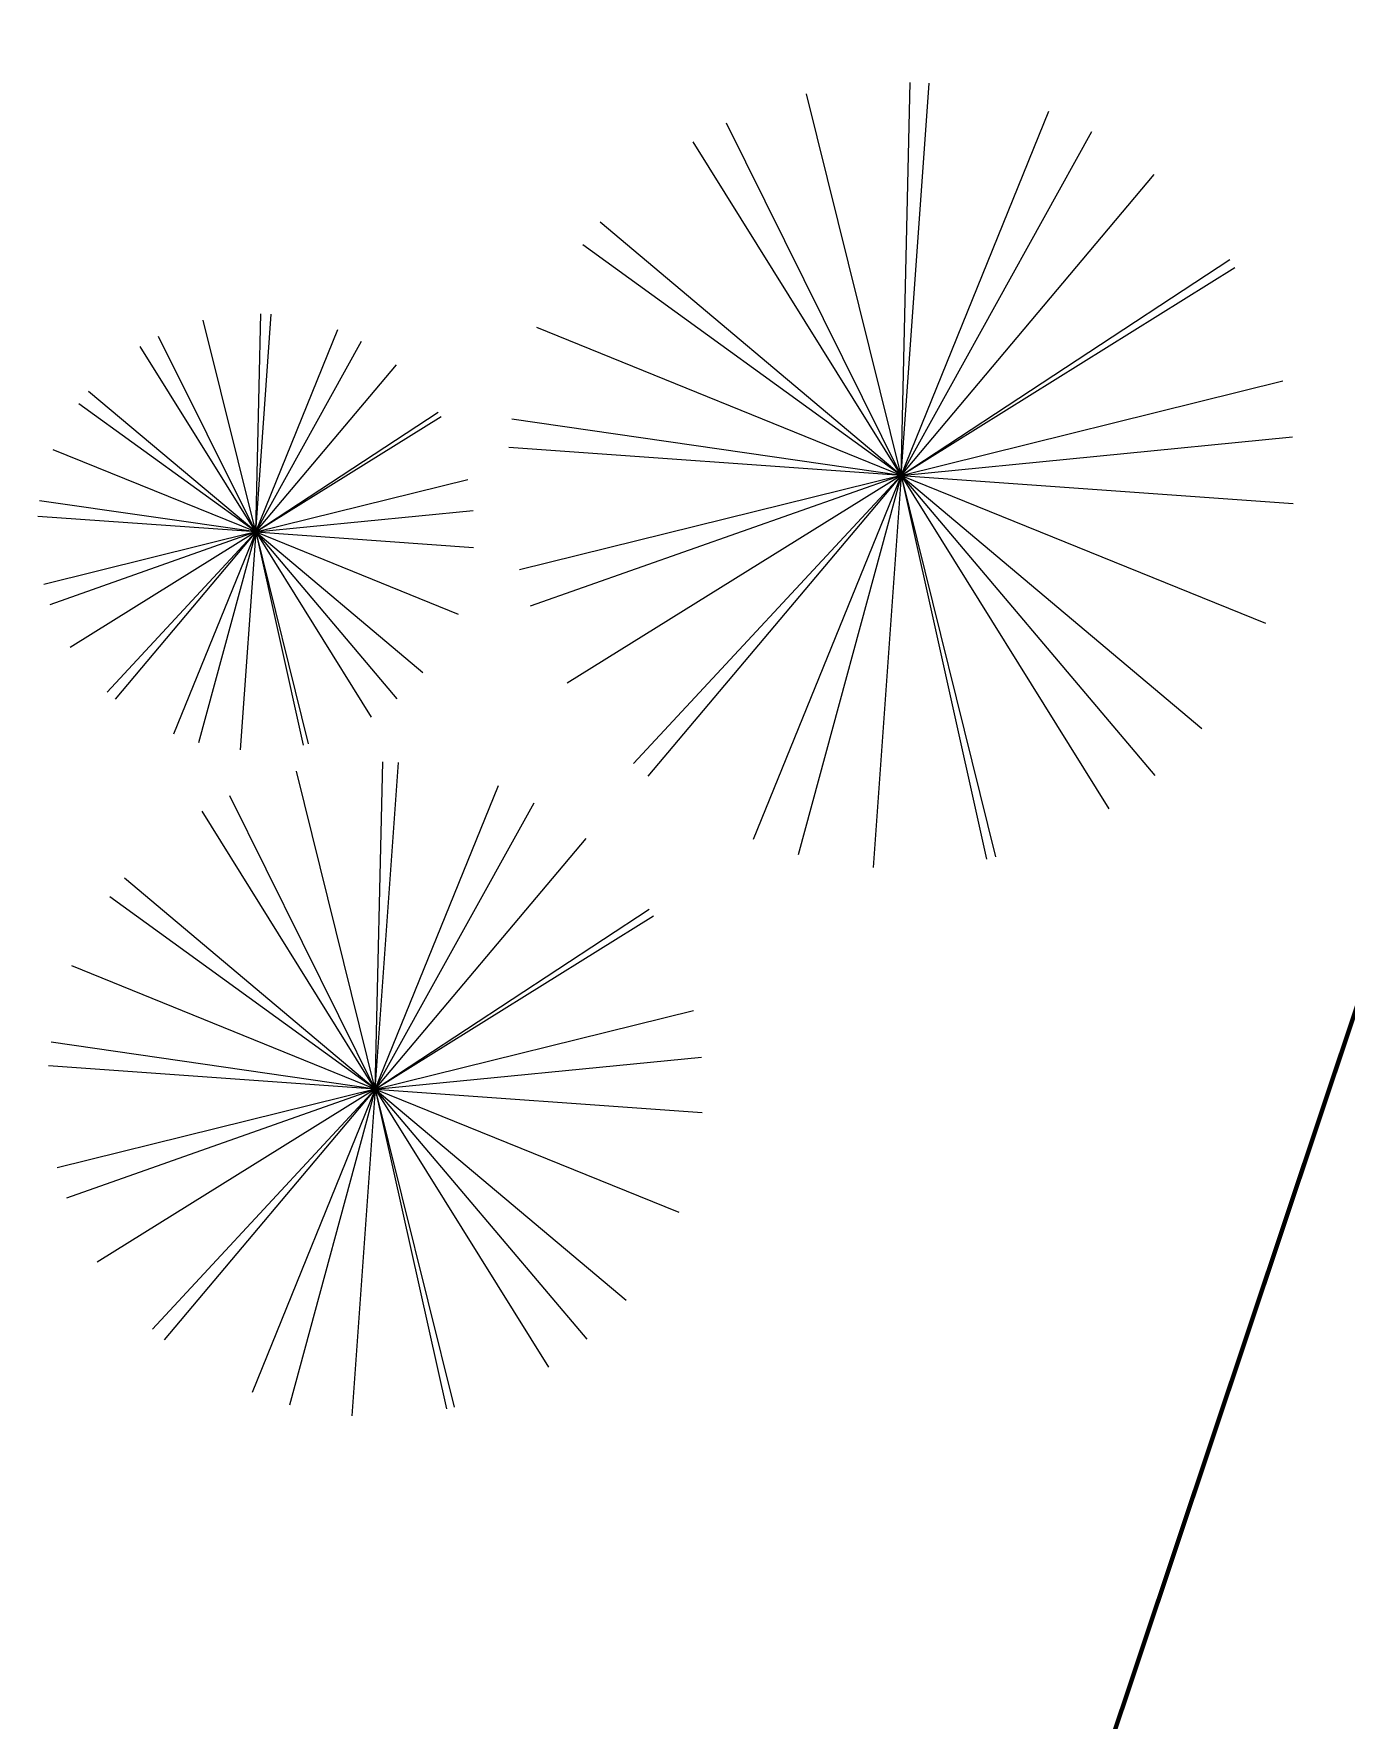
# Model space of a CAD drawing. Header units: millimetres. Extents: x 111 to 1506, y 14 to 566.
# Drawn here: x 276.546 to 278.931, y 92.615 to 95.681 of the extents above; entities that cross this region are included whole.
import ezdxf

# ---------------------------------------------------------------- set-up
doc = ezdxf.new("R2010")
doc.units = ezdxf.units.MM
doc.layers.add('fer', color=8, linetype='Continuous')
doc.layers.add('G', color=254, linetype='Continuous', lineweight=5)

msp = doc.modelspace()

# ---------------------------------------------------------------- hatches: boundary and pattern name
at = {"lineweight": 100, "ltscale": 1000}
h = msp.add_hatch(dxfattribs=at)
h.set_pattern_fill('AR-HBONE', color=256, scale=0.046, angle=-22.08523, style=0)
h.set_pattern_definition([(22.914772, (797.12783, 1599.99595), (0.097837146, 0.241122153), [0.552, -0.184]), (112.914772, (797.29731, 1600.0676), (0.097837146, 0.241122153), [0.552, -0.184])])
edge = h.paths.add_edge_path()
edge.add_line((295.08201, 132.30753), (297.74963, 131.63818))
edge.add_line((297.74963, 131.63818), (297.54448, 130.9164))
edge.add_line((297.54448, 130.9164), (248.83294, 99.17733))
edge.add_line((248.83294, 99.17733), (247.06971, 88.40748))
edge.add_line((247.06971, 88.40748), (245.10407, 88.77997))
edge.add_line((245.10407, 88.77997), (247.00179, 100.37129))
edge.add_line((247.00179, 100.37129), (294.89948, 131.58008))
edge.add_line((294.89948, 131.58008), (295.07765, 132.30862))
edge.add_line((295.07765, 132.30862), (297.72701, 131.64385))
h = msp.add_hatch(dxfattribs=at)
h.set_pattern_fill('AR-CONC', color=256, scale=0.43, angle=-112.08523, style=0)
h.set_pattern_definition([(297.91477, (797.1278, 1599.996), (-1.4096564, -2.7564624), [0.3225, -3.5475]), (242.91477, (797.1278, 1599.996), (3.2214265, -0.6632436), [0.258, -2.838]), (348.36622, (797.0104, 1599.7662), (1.81177, -3.419706), [0.274083, -3.014911]), (294.09897, (797.9247, 1599.6726), (-2.384959, -3.984811), [0.48375, -5.32125]), (344.5504, (797.726, 1599.3405), (2.370263, -5.299045), [0.411124, -4.522369]), (239.09894, (797.9247, 1599.6726), (2.370263, -5.299045), [0.387, -4.257]), (268.91477, (797.5638, 1599.355), (-2.5692728, -1.7274413), [0.3225, -3.5475]), (213.91477, (797.5638, 1599.355), (2.495976, -2.1418645), [0.258, -2.838]), (319.36622, (797.3497, 1599.211), (-0.0732965, -3.869306), [0.274083, -3.014911]), (285.41477, (797.1278, 1599.996), (1.306753, -0.5866527), [0, -2.8036, 0, -2.881, 0, -2.84875]), (255.41477, (797.1278, 1599.996), (1.1462153, -1.685858), [0, -1.6426, 0, -2.7391, 0, -1.08575]), (215.41477, (797.4884, 1600.8845), (-0.9529202, -2.0905449), [0, -1.075, 0, -3.354, 0, -4.4505]), (205.41477, (797.65, 1601.283), (-0.5439914, -2.485543), [0, -1.3975, 0, -2.2274, 0, -3.1605])])
h.paths.add_polyline_path([(282.96656, 99.61994), (277.30419, 82.67801), (247.06971, 88.40748), (248.83294, 99.17733), (266.09547, 110.42511), (278.94457, 105.28216)])
h.paths.add_polyline_path([(249.37273, 90.63883), (276.04977, 85.5868), (280.7476, 99.29017), (277.65706, 103.64108), (266.27205, 108.15307), (250.61638, 97.6919)], flags=16)
at = {"layer": 'G', "lineweight": 100, "ltscale": 1000}
h = msp.add_hatch(dxfattribs=at)
h.set_pattern_fill('AR-HBONE', color=256, scale=0.046, angle=-105.01068, style=0)
h.set_pattern_definition([(299.989322, (1759.44181, -290.11183), (0.251336119, -0.067395514), [0.552, -0.184]), (29.989322, (1759.53378, -290.2712), (0.251336119, -0.067395514), [0.552, -0.184])])
edge = h.paths.add_edge_path()
edge.add_line((245.14386, 88.77243), (288.23794, 78.57046))
edge.add_line((288.23794, 78.57046), (200.7159, 95.15598))
edge.add_line((200.7159, 95.15598), (201.10543, 97.11776))
edge.add_line((201.10543, 97.11776), (290.19297, 80.23558))

# ---------------------------------------------------------------- linework, layer by layer
at = {"lineweight": 100, "ltscale": 1000}
for points in [[(282.96656, 99.61994), (277.30419, 82.67801), (247.06971, 88.40748), (248.83294, 99.17733), (266.09547, 110.42511), (278.94457, 105.28216), (282.96656, 99.61994), (280.7476, 99.29017), (278.4237, 92.33701), (275.98639, 85.89209)], [(276.58915, 104.0643), (277.65706, 103.64108), (280.7476, 99.29017), (278.4237, 92.33701), (275.98639, 85.89209)]]:
    msp.add_lwpolyline(points, dxfattribs=at)
at = {"layer": 'fer', "color": 97}
for p, q in [((278.12242, 94.87838), (277.95059, 95.57197)), ((278.12242, 94.87838), (277.95059, 95.57197)), ((278.12242, 94.87838), (278.13883, 95.59275)), ((278.12242, 94.87838), (278.13883, 95.59275)), ((278.12242, 94.87838), (278.17333, 95.59112)), ((278.12242, 94.87838), (278.17333, 95.59112)), ((278.12242, 94.87838), (278.39108, 95.54051)), ((278.12242, 94.87838), (278.39108, 95.54051)), ((278.12242, 94.87838), (277.80497, 95.51855)), ((278.12242, 94.87838), (277.80497, 95.51855)), ((278.12242, 94.87838), (277.74467, 95.48492)), ((278.12242, 94.87838), (277.74467, 95.48492)), ((278.12242, 94.87838), (278.46894, 95.50329)), ((278.12242, 94.87838), (278.46894, 95.50329)), ((278.12242, 94.87838), (278.58254, 95.42508)), ((278.12242, 94.87838), (278.58254, 95.42508)), ((278.12242, 94.87838), (277.57572, 95.3385)), ((278.12242, 94.87838), (277.57572, 95.3385)), ((278.12242, 94.87838), (277.54383, 95.29769)), ((278.12242, 94.87838), (277.54383, 95.29769)), ((278.12242, 94.87838), (278.71966, 95.27068)), ((278.12242, 94.87838), (278.71966, 95.27068)), ((278.12242, 94.87838), (278.72896, 95.25614)), ((278.12242, 94.87838), (278.72896, 95.25614)), ((276.94965, 94.77544), (276.95877, 95.17231)), ((276.94965, 94.77544), (276.95877, 95.17231)), ((276.94965, 94.77544), (276.85419, 95.16077)), ((276.94965, 94.77544), (276.85419, 95.16077)), ((276.94965, 94.77544), (276.97793, 95.17141)), ((276.94965, 94.77544), (276.97793, 95.17141)), ((276.94965, 94.77544), (277.09891, 95.14329)), ((276.94965, 94.77544), (277.09891, 95.14329)), ((278.12242, 94.87838), (277.4603, 95.14704)), ((278.12242, 94.87838), (277.4603, 95.14704)), ((276.94965, 94.77544), (276.73979, 95.11241)), ((276.94965, 94.77544), (276.73979, 95.11241)), ((276.94965, 94.77544), (276.77329, 95.13109)), ((276.94965, 94.77544), (276.77329, 95.13109)), ((276.94965, 94.77544), (277.14216, 95.12262)), ((276.94965, 94.77544), (277.14216, 95.12262)), ((276.94965, 94.77544), (277.20528, 95.07916)), ((276.94965, 94.77544), (277.20528, 95.07916)), ((278.12242, 94.87838), (278.81601, 95.05022)), ((278.12242, 94.87838), (278.81601, 95.05022)), ((276.94965, 94.77544), (276.64593, 95.03107)), ((276.94965, 94.77544), (276.64593, 95.03107)), ((276.94965, 94.77544), (276.62821, 95.00839)), ((276.94965, 94.77544), (276.62821, 95.00839)), ((276.94965, 94.77544), (277.28145, 94.99339)), ((276.94965, 94.77544), (277.28145, 94.99339)), ((276.94965, 94.77544), (277.28662, 94.98531)), ((276.94965, 94.77544), (277.28662, 94.98531)), ((278.12242, 94.87838), (277.41524, 94.98078)), ((278.12242, 94.87838), (277.41524, 94.98078)), ((278.12242, 94.87838), (277.40968, 94.92929)), ((278.12242, 94.87838), (277.40968, 94.92929)), ((278.12242, 94.87838), (278.83356, 94.9482)), ((278.12242, 94.87838), (278.83356, 94.9482)), ((276.94965, 94.77544), (276.58181, 94.9247)), ((276.94965, 94.77544), (276.58181, 94.9247)), ((276.94965, 94.77544), (277.33498, 94.87091)), ((276.94965, 94.77544), (277.33498, 94.87091)), ((278.12242, 94.87838), (277.42884, 94.70655)), ((278.12242, 94.87838), (277.42884, 94.70655)), ((278.12242, 94.87838), (277.44866, 94.64041)), ((278.12242, 94.87838), (277.44866, 94.64041)), ((278.12242, 94.87838), (277.51588, 94.50063)), ((278.12242, 94.87838), (277.51588, 94.50063)), ((278.12242, 94.87838), (277.63643, 94.35455)), ((278.12242, 94.87838), (277.63643, 94.35455)), ((278.12242, 94.87838), (277.6623, 94.33168)), ((278.12242, 94.87838), (277.6623, 94.33168)), ((278.12242, 94.87838), (277.85376, 94.21625)), ((278.12242, 94.87838), (277.85376, 94.21625)), ((278.12242, 94.87838), (277.93553, 94.1887)), ((278.12242, 94.87838), (277.93553, 94.1887)), ((278.12242, 94.87838), (278.07152, 94.16564)), ((278.12242, 94.87838), (278.07152, 94.16564)), ((278.12242, 94.87838), (278.58385, 94.33279)), ((278.12242, 94.87838), (278.27745, 94.18084)), ((278.12242, 94.87838), (278.66912, 94.41826)), ((278.12242, 94.87838), (278.50018, 94.27184)), ((278.12242, 94.87838), (278.29426, 94.18479)), ((278.12242, 94.87838), (278.83516, 94.82747)), ((278.12242, 94.87838), (278.78455, 94.60972)), ((278.12242, 94.87838), (278.58385, 94.33279)), ((278.12242, 94.87838), (278.27745, 94.18084)), ((278.12242, 94.87838), (278.66912, 94.41826)), ((278.12242, 94.87838), (278.50018, 94.27184)), ((278.12242, 94.87838), (278.29426, 94.18479)), ((278.12242, 94.87838), (278.83516, 94.82747)), ((278.12242, 94.87838), (278.78455, 94.60972)), ((276.94965, 94.77544), (276.55369, 94.80372)), ((276.94965, 94.77544), (276.55369, 94.80372)), ((276.94965, 94.77544), (276.55677, 94.83233)), ((276.94965, 94.77544), (276.55677, 94.83233)), ((276.94965, 94.77544), (277.34473, 94.81423)), ((276.94965, 94.77544), (277.34473, 94.81423)), ((276.94965, 94.77544), (276.56433, 94.67998)), ((276.94965, 94.77544), (276.56433, 94.67998)), ((276.94965, 94.77544), (276.57534, 94.64323)), ((276.94965, 94.77544), (276.57534, 94.64323)), ((276.94965, 94.77544), (276.61269, 94.56558)), ((276.94965, 94.77544), (276.61269, 94.56558)), ((276.94965, 94.77544), (276.67965, 94.48443)), ((276.94965, 94.77544), (276.67965, 94.48443)), ((276.94965, 94.77544), (276.69403, 94.47172)), ((276.94965, 94.77544), (276.69403, 94.47172)), ((276.94965, 94.77544), (276.8004, 94.40759)), ((276.94965, 94.77544), (276.8004, 94.40759)), ((276.94965, 94.77544), (276.84582, 94.39229)), ((276.94965, 94.77544), (276.84582, 94.39229)), ((276.94965, 94.77544), (276.92137, 94.37948)), ((276.94965, 94.77544), (276.92137, 94.37948)), ((276.94965, 94.77544), (277.206, 94.47233)), ((276.94965, 94.77544), (277.03578, 94.38792)), ((276.94965, 94.77544), (277.25337, 94.51982)), ((276.94965, 94.77544), (277.15952, 94.43848)), ((276.94965, 94.77544), (277.04512, 94.39012)), ((276.94965, 94.77544), (277.206, 94.47233)), ((276.94965, 94.77544), (277.03578, 94.38792)), ((276.94965, 94.77544), (277.25337, 94.51982)), ((276.94965, 94.77544), (277.15952, 94.43848)), ((276.94965, 94.77544), (277.04512, 94.39012)), ((276.94965, 94.77544), (277.34562, 94.74716)), ((276.94965, 94.77544), (277.3175, 94.62619)), ((276.94965, 94.77544), (277.34562, 94.74716)), ((276.94965, 94.77544), (277.3175, 94.62619)), ((277.167, 93.76255), (277.18067, 94.35785)), ((277.167, 93.76255), (277.18067, 94.35785)), ((277.167, 93.76255), (277.20942, 94.3565)), ((277.167, 93.76255), (277.20942, 94.3565)), ((277.167, 93.76255), (277.0238, 94.34054)), ((277.167, 93.76255), (277.0238, 94.34054)), ((277.167, 93.76255), (277.39088, 94.31432)), ((277.167, 93.76255), (277.39088, 94.31432)), ((277.167, 93.76255), (276.90245, 94.29602)), ((277.167, 93.76255), (276.90245, 94.29602)), ((277.167, 93.76255), (277.45576, 94.28331)), ((277.167, 93.76255), (277.45576, 94.28331)), ((277.167, 93.76255), (276.8522, 94.268)), ((277.167, 93.76255), (276.8522, 94.268)), ((277.167, 93.76255), (277.55043, 94.21813)), ((277.167, 93.76255), (277.55043, 94.21813)), ((277.167, 93.76255), (276.71142, 94.14598)), ((277.167, 93.76255), (276.71142, 94.14598)), ((277.167, 93.76255), (276.68484, 94.11197)), ((277.167, 93.76255), (276.68484, 94.11197)), ((277.167, 93.76255), (277.66469, 94.08946)), ((277.167, 93.76255), (277.66469, 94.08946)), ((277.167, 93.76255), (277.67245, 94.07734)), ((277.167, 93.76255), (277.67245, 94.07734)), ((277.167, 93.76255), (276.61523, 93.98643)), ((277.167, 93.76255), (276.61523, 93.98643)), ((277.167, 93.76255), (277.74499, 93.90574)), ((277.167, 93.76255), (277.74499, 93.90574)), ((277.167, 93.76255), (276.57768, 93.84788)), ((277.167, 93.76255), (276.57768, 93.84788)), ((277.167, 93.76255), (276.57305, 93.80497)), ((277.167, 93.76255), (276.57305, 93.80497)), ((277.167, 93.76255), (277.75961, 93.82073)), ((277.167, 93.76255), (277.75961, 93.82073)), ((277.167, 93.76255), (276.58901, 93.61935)), ((277.167, 93.76255), (276.58901, 93.61935)), ((277.167, 93.76255), (276.60553, 93.56424)), ((277.167, 93.76255), (276.60553, 93.56424)), ((277.167, 93.76255), (276.66155, 93.44775)), ((277.167, 93.76255), (276.66155, 93.44775)), ((277.167, 93.76255), (276.762, 93.32602)), ((277.167, 93.76255), (276.762, 93.32602)), ((277.167, 93.76255), (276.78356, 93.30697)), ((277.167, 93.76255), (276.78356, 93.30697)), ((277.167, 93.76255), (276.94311, 93.21078)), ((277.167, 93.76255), (276.94311, 93.21078)), ((277.167, 93.76255), (277.01125, 93.18781)), ((277.167, 93.76255), (277.01125, 93.18781)), ((277.167, 93.76255), (277.12458, 93.1686)), ((277.167, 93.76255), (277.12458, 93.1686)), ((277.167, 93.76255), (277.55152, 93.30789)), ((277.167, 93.76255), (277.29618, 93.18127)), ((277.167, 93.76255), (277.48179, 93.2571)), ((277.167, 93.76255), (277.31019, 93.18456)), ((277.167, 93.76255), (277.55152, 93.30789)), ((277.167, 93.76255), (277.29618, 93.18127)), ((277.167, 93.76255), (277.48179, 93.2571)), ((277.167, 93.76255), (277.31019, 93.18456)), ((277.167, 93.76255), (277.62258, 93.37911)), ((277.167, 93.76255), (277.76095, 93.72013)), ((277.167, 93.76255), (277.71877, 93.53866)), ((277.167, 93.76255), (277.62258, 93.37911)), ((277.167, 93.76255), (277.76095, 93.72013)), ((277.167, 93.76255), (277.71877, 93.53866))]:
    msp.add_line(p, q, dxfattribs=at)

doc.saveas('drawing.dxf')
